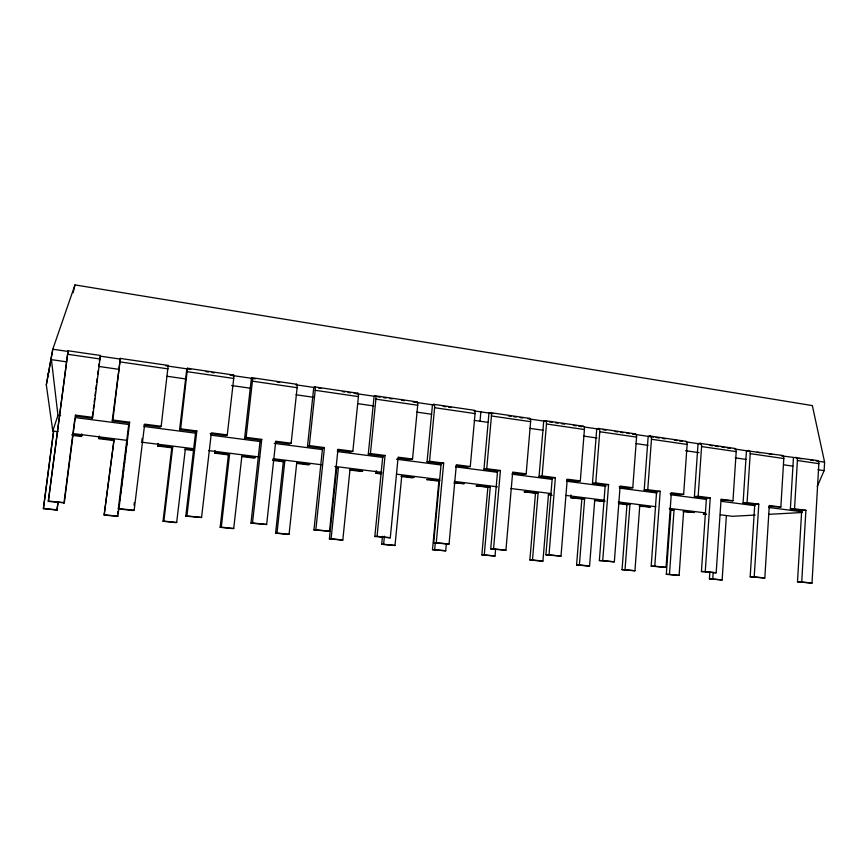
<?xml version="1.0" encoding="UTF-8"?>
<svg xmlns="http://www.w3.org/2000/svg" width="868" height="868" viewBox="0 0 868 868"><rect width="100%" height="100%" fill="white"/><g stroke="black" fill="none" stroke-linecap="round" stroke-linejoin="round"><path stroke-width="1.3" d="M68.073 350.737L48.315 501.411L64.308 502.746L75.581 415.154L92.681 417.378L100.395 355.468L68.04 350.77L48.315 501.411M812.003 583.09L801.717 581.983L805.916 510.286L801.696 510.525L797.497 581.842L812.003 583.09L818.871 463.642A3.439 2.094 -80.8 0 0 816.94 460.485L781.384 455.841M817.233 486.568L824.123 470.63L824.6 462.167L812.35 405.595L74.973 284.91L52.796 349.229L46.319 384.882L52.785 431.038L58.167 431.721M793.45 457.61L790.368 509.049L794.535 508.8L797.41 460.517A3.461 2.051 -80.9 0 0 795.533 457.349M780.853 507.02L783.804 458.543A3.472 2.018 -80.9 0 0 781.949 455.364L746.458 450.731L743.095 502.908L754.759 504.427L758.784 504.145L754.205 576.884L764.806 578.023L769.298 505.512L780.853 507.02L769.07 506.283M743.095 502.908L747.077 502.626L750.212 453.649A3.515 1.942 -81 0 0 748.444 450.449M764.806 578.023L750.18 576.764L754.759 504.427M709.872 572.12L709.416 578.858L722.133 579.965L726.364 515.809M721.156 500.055L732.972 500.782L736.194 451.61A3.526 1.92 -81.1 0 0 734.458 448.398L699.933 443.342L698.056 443.646L694.4 496.572L706.422 498.134L710.241 497.82L705.25 571.621L701.431 571.524L706.422 498.134M722.133 579.965L712.747 578.978L713.192 572.348M701.431 571.524L716.176 572.793L721.069 499.23L732.972 500.782M694.4 496.572L698.165 496.246L701.583 446.564A3.57 1.844 -81.2 0 0 699.933 443.342M651.184 566.131L666.038 567.401L671.365 492.764L683.637 494.359L687.141 444.459A3.58 1.812 -81.2 0 0 685.525 441.237L649.948 436.018L648.179 436.354L644.208 490.051L656.599 491.657L660.201 491.31L654.776 566.196L651.184 566.131L656.599 491.657M666.309 574.323L670.888 510.167L674.045 509.95L669.478 574.41L666.309 574.323L679.112 575.43L683.615 511.144L694.14 512.467L683.04 511.686M622.052 569.658L625.036 569.723L629.951 504.427L626.956 504.677L622.052 569.658L634.942 570.775L639.77 505.653L650.577 507.01L639.13 506.196M644.208 490.051L647.756 489.682L651.467 439.273A3.624 1.725 -81.3 0 0 649.948 436.018M599.365 560.565L614.338 561.846L620.121 486.08L632.772 487.729L636.57 437.103A3.635 1.693 -81.3 0 0 635.094 433.848L598.41 428.466L596.75 428.825L592.453 483.324L605.235 484.984L608.598 484.583L602.728 560.598L599.365 560.565L605.235 484.984M576.591 564.862L581.842 499.035L584.652 498.764L579.39 564.916L576.591 564.862L586.714 565.936L589.567 565.99L594.743 500.022L604.616 501.259M592.453 483.324L595.763 482.912L599.777 431.743A3.678 1.606 -81.4 0 0 598.41 428.466M545.907 554.826L560.999 556.117L567.249 479.201L580.312 480.894L584.424 429.508A3.689 1.573 -81.5 0 0 583.09 426.221L545.245 420.676L543.715 421.067L539.071 476.38L552.254 478.094L555.368 477.65L549.01 554.826L545.907 554.826L552.254 478.094M581.842 499.035L570.645 497.635L570.862 494.955M529.871 559.947L532.485 559.969L538.106 492.937L535.491 493.241L529.871 559.947L540.287 561.043L542.934 561.064L548.478 494.228L551.017 494.554M539.071 476.38L542.12 475.924L546.471 423.985A3.732 1.476 -81.5 0 0 545.245 420.676M490.724 548.901L505.925 550.203L512.684 472.094L526.171 473.841L530.619 421.674A3.754 1.432 -81.6 0 0 529.437 418.365L490.377 412.636L488.977 413.059L483.964 469.219L497.581 470.988L500.424 470.489L493.545 548.869L490.724 548.901L497.581 470.988M481.859 554.88L484.257 554.88L490.268 486.948L487.859 487.295L481.859 554.88L495.01 556.019L495.585 549.379M483.964 469.219L486.742 468.709L491.44 415.967A3.797 1.335 -81.7 0 0 490.377 412.636M456.253 465.617L467.581 467.082L470.272 466.561L475.067 413.591A3.808 1.291 -81.7 0 0 474.058 410.249L433.718 404.336L432.47 404.781L427.067 461.819L441.128 463.642L443.678 463.1L436.268 542.717L433.74 542.782L441.128 463.642M480.026 421.208L480.861 411.866M439.859 480.644L428.857 479.266L426.72 479.657L438.882 481.176L432.481 549.683L434.662 549.65L435.291 542.901M432.481 549.683L445.718 550.822L446.336 544.084M433.74 542.782L449.049 544.084L456.351 464.749L470.272 466.561M427.067 461.819L429.551 461.266L434.608 407.7A3.852 1.194 -81.8 0 0 433.718 404.336M398.434 458.098L410.141 459.617L412.528 459.042L417.703 405.237A3.873 1.139 -81.8 0 0 416.868 401.873L375.182 395.765L374.097 396.242L368.282 454.181L382.81 456.069L385.056 455.461L377.059 536.348L374.846 536.467L382.81 456.069M400.973 476.434L412.094 477.823L414.166 477.422L401.754 475.87L395.005 545.473L381.681 544.323L382.473 536.316M381.681 544.323L383.623 544.269L384.416 536.218M374.846 536.467L390.285 537.769L398.141 457.176L412.528 459.042M381.009 473.939L375.996 473.31L376.267 470.64M368.282 454.181L370.441 453.563L375.898 399.15A3.917 1.031 -81.9 0 0 375.182 395.765M313.966 529.925L329.514 531.238L337.977 449.331L352.853 451.273L358.419 396.6A3.939 0.977 -81.9 0 0 357.768 393.215L314.683 386.9L313.76 387.41L307.511 446.271L322.527 448.224L324.437 447.573L315.833 529.773L313.966 529.925L322.527 448.224M329.406 538.822L336.686 468.405L338.401 467.939L331.099 538.735L329.406 538.822L341.07 540.048L342.817 539.972L350.01 469.393L362.781 470.988L360.947 471.433L349.511 470M307.511 446.271L309.334 445.599L315.203 390.307A3.982 0.857 -82 0 0 314.683 386.9M275.59 533.147L283.337 461.733L284.791 461.233L277.011 533.028L275.59 533.147L287.59 534.417L289.077 534.297L296.748 462.731L309.898 464.369L308.314 464.857L296.541 463.382M275.395 442.094L289.413 443.928L291.138 443.233L297.127 387.681A4.004 0.803 -82 0 0 296.672 384.264L252.111 377.732L251.373 378.285L244.646 438.101L260.194 440.119L261.745 439.403L252.49 522.959L250.982 523.165L260.194 440.119M250.982 523.165L266.65 524.489L275.753 441.226L291.138 443.233M179.6 429.649L180.663 428.846L187.488 368.227L186.815 368.835L179.6 429.649L195.68 431.732L196.852 430.951L186.913 515.918L185.795 516.167L195.68 431.732M143.817 424.994L160.211 427.121L161.166 426.296L168.186 365.406L167.578 366.025M220.157 527.31L221.297 527.158L229.575 454.322L228.392 454.865L220.157 527.31L232.516 528.612L233.731 528.46L241.89 455.863L255.431 457.555L254.118 458.087L241.868 456.557M244.646 438.101L246.111 437.363L252.414 381.171A4.058 0.673 -82.1 0 0 252.111 377.732M228.392 454.865L214.732 453.161L215.036 450.525M210.099 433.609L225.93 435.671L227.275 434.911L233.72 378.448A4.08 0.618 -82.1 0 0 233.481 375.009L187.369 368.249M185.795 516.167L201.571 517.491L211.358 432.839L227.275 434.911M163.032 521.288L163.878 521.093L172.678 447.204L171.788 447.801L163.032 521.288L175.77 522.634L176.681 522.449L185.372 448.789L194.248 449.906M112.883 420.014L120.359 358.375L112.232 420.882L128.898 423.052L129.647 422.195L112.883 420.014L112.232 420.882M171.788 447.801L157.716 446.033L158.041 443.364M117.614 513.813L117.939 511.154M161.166 426.296L144.674 424.148L134.16 510.254L133.368 510.536L118.287 508.919L128.898 423.052M113.448 440.51L98.941 438.687L99.429 438.036L114.023 439.859L104.138 515.082L117.874 516.243L119.361 504.232M119.849 500.228L120.185 497.559M120.674 493.556L121.01 490.887M121.498 486.883L121.997 482.879M122.323 480.21L122.822 476.206M123.321 472.203L123.647 469.534M124.146 465.519L124.634 461.516M124.97 458.846L125.459 454.843M125.795 452.174L126.283 448.17M126.62 445.501L127.108 441.497M118.287 508.919L118.981 508.615L129.647 422.195M134.03 505.198L134.356 502.518M141.864 441.031L142.189 438.362M104.138 515.082L114.023 439.859M98.941 438.687L99.267 436.051M72.077 435.335L81.473 436.506L81.809 433.859M75.581 415.154L75.169 416.065L92.149 418.278L92.995 411.627M93.332 408.969L93.842 404.987M94.178 402.329L94.688 398.347M95.024 395.689L95.534 391.696M95.871 389.038L96.37 385.056M96.717 382.397L97.216 378.405M97.726 374.423L98.236 370.43M99.071 363.866L98.746 366.448L118.873 369.334M99.397 361.294L99.885 357.432M53.49 431.472L43.4 508.681L56.952 510.113L57.982 502.171M56.952 510.113L58.243 501.867M63.961 503.082L74.822 418.745M43.4 508.681L53.718 430.832M46.319 384.882L52.796 349.229L67.856 351.431M73.151 292.744L74.973 284.91M52.785 431.038L57.961 415.327L51.418 359.656L66.5 361.815M47.523 375.779L49.226 370.712M81.473 436.506L81.863 435.834L71.968 434.597M92.149 418.278L92.681 417.378M232.787 375.562L233.481 375.009M157.716 446.033L158.529 445.425L172.678 447.204M296.672 384.264L295.804 384.784L314.531 387.529M214.732 453.161L215.839 452.608L229.575 454.322M356.726 393.703L357.768 393.215M415.663 402.329L416.868 401.873M352.853 451.273L350.781 451.902L337.337 450.156M527.95 418.756L529.437 418.365M581.473 426.589L583.09 426.221M375.996 473.31L381.681 473.353M633.358 434.184L635.094 433.848M526.171 473.841L523.198 474.319L512.467 472.919M580.312 480.894L577.079 481.317L566.674 479.971M632.772 487.729L629.3 488.109L619.22 486.796M570.645 497.635L584.652 498.764M604.877 501.498L594.352 500.597M683.637 494.359L679.937 494.695L670.161 493.425M706.617 514.03L703.33 514.225L705.912 514.54M755.182 515.06L732.397 516.297L720.31 514.778M768.581 514.344L802.097 512.521M750.18 576.764L754.205 576.884M709.416 578.858L712.747 578.978M797.497 581.842L801.717 581.983M43.584 508.409L57.212 509.852M104.659 514.854L117.874 516.243M163.878 521.093L176.681 522.449M221.297 527.158L233.731 528.46M277.011 533.028L289.077 534.297M331.099 538.735L342.817 539.972M383.623 544.269L395.005 545.473M434.662 549.65L445.718 550.822M484.257 554.88L495.01 556.019M532.485 559.969L542.934 561.064M579.39 564.916L589.567 565.99M625.036 569.723L634.942 570.775M669.478 574.41L679.112 575.43M48.554 501.053L64.308 502.746M118.981 508.615L134.16 510.254M186.913 515.918L201.571 517.491M252.49 522.959L266.65 524.489M315.833 529.773L329.514 531.238M377.059 536.348L390.285 537.769M436.268 542.717L449.049 544.084M493.545 548.869L505.925 550.203M549.01 554.826L560.999 556.117M602.728 560.598L614.338 561.846M654.776 566.196L666.038 567.401M705.25 571.621L716.176 572.793M72.934 433.566L126.663 440.315M141.43 442.159L193.814 448.734M208.591 450.59L259.63 456.991M273.062 458.673L321.41 464.738M334.842 466.42L381.844 472.322M396.622 474.178L439.599 479.57M454.376 481.425L497.353 486.807M510.785 488.5L551.071 493.556M565.849 495.4L604.801 500.293M618.233 501.975L655.839 506.695M669.271 508.377L705.532 512.923M272.802 459.736L284.791 461.233M335.818 467.613L338.401 467.939M454.724 482.499L464.109 483.671L453.801 483.042M490.268 486.948L476.033 485.82L487.859 487.295M538.106 492.937L523.99 491.809L535.491 493.241M619.003 503.06L629.951 504.427M670.053 509.451L674.045 509.95M184.417 449.374L194.508 450.633M272.726 460.409L283.337 461.733M548.348 494.847L552.135 495.324M618.472 503.614L626.956 504.677M57.961 415.327L60.651 415.674M75.429 417.595L129.148 424.55M143.925 426.47L196.309 433.262M211.087 435.172L260.78 441.617M274.212 443.364L322.57 449.624M337.348 451.544L383.016 457.458M396.448 459.205L440.77 464.944M455.548 466.865L497.18 472.257M511.957 474.178L552.254 479.396M567.032 481.317L605.983 486.362M619.416 488.109L657.022 492.981M670.454 494.727L706.726 499.425M721.492 501.335L755.073 505.697M768.505 507.433L802.086 511.784M180.663 428.846L196.852 430.951M246.111 437.363L261.745 439.403M309.334 445.599L324.437 447.573M370.441 453.563L385.056 455.461M429.551 461.266L443.678 463.1M486.742 468.709L500.424 470.489M542.12 475.924L555.368 477.65M595.763 482.912L608.598 484.583M647.756 489.682L660.201 491.31M698.165 496.246L710.241 497.82M747.077 502.626L758.784 504.145M794.535 508.8L805.916 510.286M790.368 509.049L801.696 510.525M167.188 376.278L185.98 378.98M231.615 385.533L250.407 388.224M296.031 394.777L313.478 397.284M357.779 403.653L373.88 405.964M416.824 412.126L431.591 414.253M474.188 420.372L488.152 422.369M529.849 428.358L543.27 430.289M583.535 436.072L596.956 438.004M635.886 443.591L647.973 445.327M685.557 450.72L698.979 452.651M735.218 457.859L745.959 459.4M783.544 464.792L792.94 466.149M818.003 469.751L824.123 470.63M120.316 358.43L168.077 365.417M100.048 356.14L120.153 359.081M165.734 365.754L190.754 369.41M205.944 371.634L208.635 372.036M211.77 372.491L214.396 372.871M230.074 375.171L255.29 378.86M276.99 382.039L279.68 382.43M318.545 388.115L321.236 388.506M342.404 391.609L345.008 391.989M348.035 392.434L350.726 392.824M354.122 393.323L374.846 396.351M377.537 396.741L380.217 397.143M383.482 397.62L386.162 398.011M389.591 398.51L392.282 398.9M401.656 400.278L404.336 400.669M412.984 401.938L433.826 404.987M443.201 406.354L445.892 406.745M448.561 407.135L451.262 407.537M473.874 410.846L492.883 413.624M508.464 415.902L511.068 416.282M513.661 416.662L516.254 417.041M520.16 417.616L522.753 417.996M529.285 418.951L546.721 421.501M549.401 421.891L552.081 422.293M555.433 422.781L558.037 423.161M561.477 423.66L564.547 424.116M573.542 425.428L576.265 425.83M578.869 426.21L581.582 426.6M584.262 427.002L599.365 429.204M603.043 429.747L605.907 430.159M615.054 431.504L617.788 431.906M620.468 432.297L623.159 432.687M626.826 433.23L629.441 433.609M632.544 434.065L653.441 437.125M656.067 437.505L659.355 437.982M662.642 438.47L665.268 438.85M674.479 440.195L677.105 440.586M679.47 440.933L682.367 441.356M686.176 441.91L700.932 444.069M709.981 445.392L712.628 445.783M715.286 446.174L718.357 446.619M721.905 447.139L724.552 447.53M727.21 447.91L730.433 448.387M734.447 448.973L747.858 450.937M757.156 452.293L759.923 452.705M769.2 454.062L771.999 454.463M798.788 458.391L801.468 458.781M810.81 460.149L813.479 460.539M816.039 460.919L824.6 462.167M67.682 354.274L100.102 358.994M120.153 361.913L168.077 368.889M187.445 371.71L233.72 378.448M252.414 381.171L297.127 387.681M315.203 390.307L358.419 396.6M375.898 399.15L417.703 405.237M434.608 407.7L475.067 413.591M491.44 415.967L530.619 421.674M546.471 423.985L584.424 429.508M599.777 431.743L636.57 437.103M651.467 439.273L687.141 444.459M701.583 446.564L736.194 451.61M750.212 453.649L783.804 458.543M797.41 460.517L818.871 463.642"/></g></svg>
